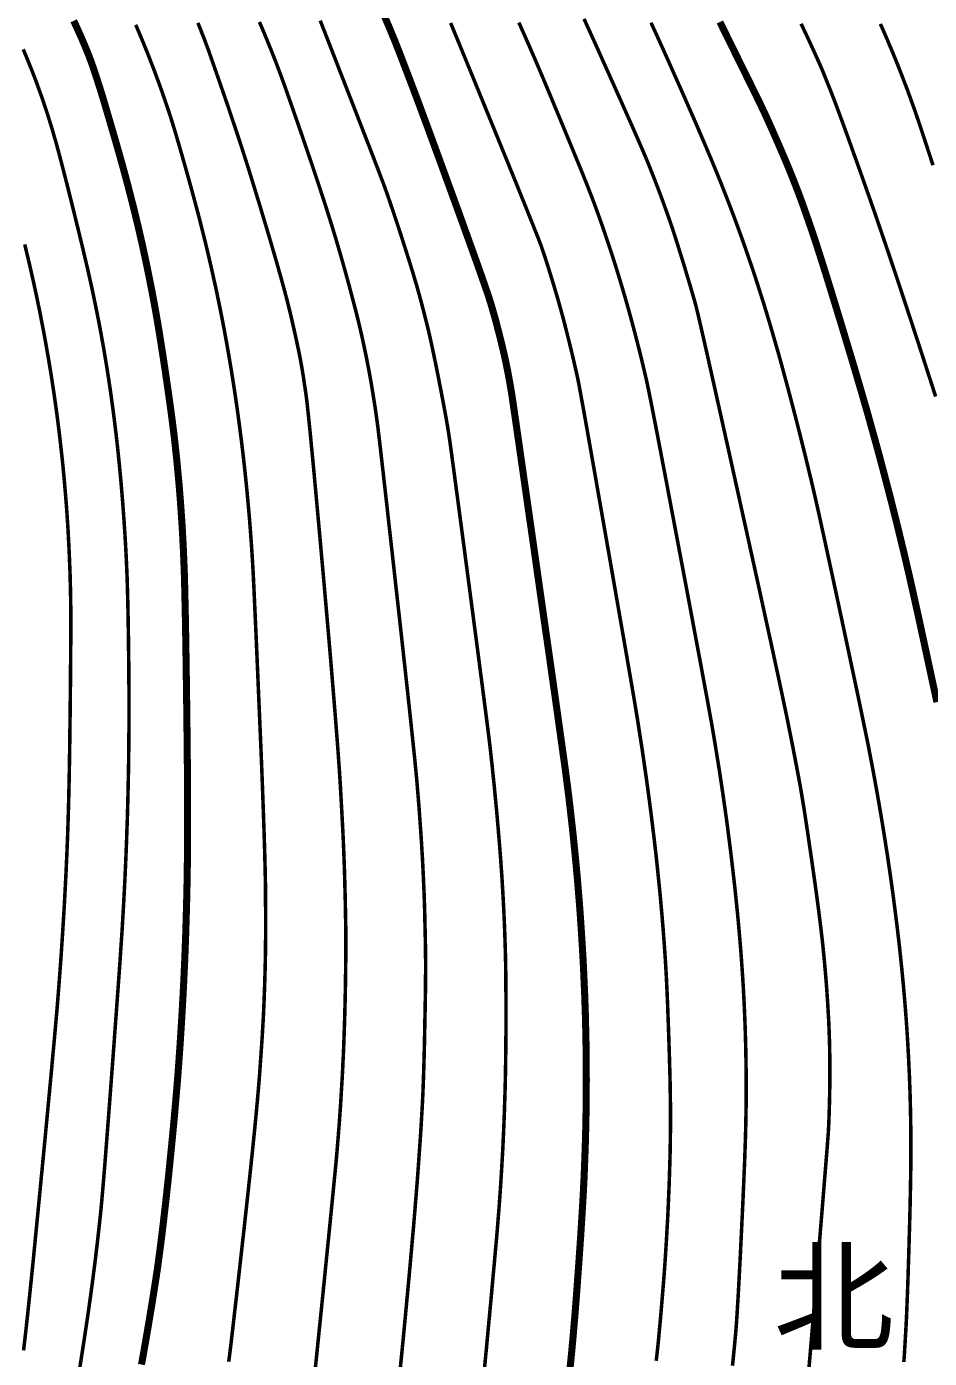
# Model space of a CAD drawing. Extents: x 36524600 to 36525730, y 2746759 to 2747713.
# Drawn here: x 36525149.49 to 36525168.69, y 2747449.07 to 2747477.38 of the extents above; entities that cross this region are included whole.
import ezdxf

# ---------------------------------------------------------------- set-up
doc = ezdxf.new("R2010")
doc.units = 0
doc.header["$LTSCALE"] = 1000
doc.header["$MEASUREMENT"] = 0
doc.layers.add('DGX', color=251, linetype='Continuous')
doc.layers.add('PUB_TEXT', color=7, linetype='Continuous')
doc.styles.add('黑体', font='simhei.ttf')

# ---------------------------------------------------------------- blocks, each defined once
blk = doc.blocks.new('dxt')
at = {"layer": 'DGX', "color": 253, "linetype": 'Continuous', "flags": 128}
for points, const_width in [([(36525164.231, 2747477.482), (36525164.446, 2747477.047), (36525164.631, 2747476.671), (36525164.788, 2747476.353), (36525164.917, 2747476.092), (36525165.016, 2747475.89), (36525165.087, 2747475.746), (36525165.128, 2747475.659), (36525165.157, 2747475.598), (36525165.189, 2747475.53), (36525165.224, 2747475.454), (36525165.262, 2747475.371), (36525165.303, 2747475.28), (36525165.346, 2747475.182), (36525165.393, 2747475.076), (36525165.442, 2747474.964), (36525165.492, 2747474.851), (36525165.538, 2747474.745), (36525165.58, 2747474.646), (36525165.619, 2747474.555), (36525165.655, 2747474.471), (36525165.687, 2747474.394), (36525165.716, 2747474.324), (36525165.741, 2747474.261), (36525165.765, 2747474.202), (36525165.788, 2747474.143), (36525165.811, 2747474.084), (36525165.834, 2747474.025), (36525165.857, 2747473.965), (36525165.88, 2747473.906), (36525165.903, 2747473.847), (36525165.925, 2747473.787), (36525165.949, 2747473.724), (36525165.975, 2747473.653), (36525166.003, 2747473.574), (36525166.034, 2747473.488), (36525166.067, 2747473.394), (36525166.102, 2747473.293), (36525166.14, 2747473.184), (36525166.18, 2747473.068), (36525166.224, 2747472.937), (36525166.274, 2747472.787), (36525166.329, 2747472.617), (36525166.39, 2747472.426), (36525166.456, 2747472.216), (36525166.528, 2747471.985), (36525166.605, 2747471.735), (36525166.688, 2747471.464), (36525166.772, 2747471.19), (36525166.851, 2747470.93), (36525166.925, 2747470.683), (36525166.995, 2747470.451), (36525167.061, 2747470.232), (36525167.122, 2747470.026), (36525167.178, 2747469.834), (36525167.231, 2747469.656), (36525167.28, 2747469.485), (36525167.33, 2747469.313), (36525167.379, 2747469.142), (36525167.427, 2747468.97), (36525167.475, 2747468.798), (36525167.523, 2747468.626), (36525167.57, 2747468.454), (36525167.617, 2747468.282), (36525167.663, 2747468.109), (36525167.709, 2747467.937), (36525167.754, 2747467.764), (36525167.799, 2747467.592), (36525167.844, 2747467.419), (36525167.888, 2747467.246), (36525167.932, 2747467.073), (36525167.975, 2747466.9), (36525168.018, 2747466.727), (36525168.06, 2747466.553), (36525168.102, 2747466.38), (36525168.144, 2747466.207), (36525168.185, 2747466.033), (36525168.225, 2747465.859), (36525168.266, 2747465.685), (36525168.305, 2747465.511), (36525168.35, 2747465.311), (36525168.406, 2747465.06), (36525168.473, 2747464.756), (36525168.55, 2747464.4), (36525168.638, 2747463.993), (36525168.737, 2747463.534), (36525168.847, 2747463.023)], 0.15), ([(36525168.144, 2747448.995), (36525168.153, 2747449.117), (36525168.16, 2747449.239), (36525168.168, 2747449.362), (36525168.175, 2747449.484), (36525168.182, 2747449.606), (36525168.189, 2747449.728), (36525168.196, 2747449.861), (36525168.203, 2747450.015), (36525168.21, 2747450.189), (36525168.218, 2747450.385), (36525168.226, 2747450.602), (36525168.234, 2747450.839), (36525168.242, 2747451.098), (36525168.251, 2747451.377), (36525168.259, 2747451.659), (36525168.267, 2747451.925), (36525168.273, 2747452.175), (36525168.279, 2747452.408), (36525168.283, 2747452.625), (36525168.287, 2747452.827), (36525168.29, 2747453.012), (36525168.292, 2747453.181), (36525168.293, 2747453.342), (36525168.294, 2747453.503), (36525168.293, 2747453.664), (36525168.292, 2747453.825), (36525168.291, 2747453.986), (36525168.289, 2747454.147), (36525168.286, 2747454.307), (36525168.282, 2747454.468), (36525168.278, 2747454.629), (36525168.273, 2747454.79), (36525168.267, 2747454.951), (36525168.261, 2747455.112), (36525168.253, 2747455.273), (36525168.246, 2747455.433), (36525168.237, 2747455.594), (36525168.228, 2747455.755), (36525168.218, 2747455.915), (36525168.208, 2747456.076), (36525168.197, 2747456.237), (36525168.185, 2747456.397), (36525168.172, 2747456.557), (36525168.159, 2747456.718), (36525168.145, 2747456.878), (36525168.131, 2747457.038), (36525168.115, 2747457.199), (36525168.1, 2747457.359), (36525168.083, 2747457.519), (36525168.066, 2747457.679), (36525168.049, 2747457.839), (36525168.03, 2747457.999), (36525168.012, 2747458.159), (36525167.992, 2747458.319), (36525167.972, 2747458.479), (36525167.952, 2747458.639), (36525167.931, 2747458.798), (36525167.91, 2747458.958), (36525167.888, 2747459.118), (36525167.866, 2747459.277), (36525167.843, 2747459.437), (36525167.819, 2747459.596), (36525167.796, 2747459.755), (36525167.771, 2747459.914), (36525167.746, 2747460.074), (36525167.721, 2747460.233), (36525167.695, 2747460.392), (36525167.669, 2747460.551), (36525167.642, 2747460.709), (36525167.615, 2747460.868), (36525167.587, 2747461.027), (36525167.559, 2747461.185), (36525167.53, 2747461.344), (36525167.501, 2747461.502), (36525167.472, 2747461.661), (36525167.441, 2747461.819), (36525167.411, 2747461.977), (36525167.38, 2747462.135), (36525167.343, 2747462.316), (36525167.296, 2747462.544), (36525167.239, 2747462.819), (36525167.172, 2747463.14), (36525167.094, 2747463.507), (36525167.006, 2747463.921), (36525166.908, 2747464.382), (36525166.8, 2747464.889), (36525166.691, 2747465.396), (36525166.592, 2747465.855), (36525166.503, 2747466.266), (36525166.424, 2747466.629), (36525166.355, 2747466.945), (36525166.295, 2747467.213), (36525166.245, 2747467.433), (36525166.205, 2747467.605), (36525166.17, 2747467.754), (36525166.134, 2747467.902), (36525166.098, 2747468.05), (36525166.062, 2747468.199), (36525166.026, 2747468.347), (36525165.989, 2747468.495), (36525165.952, 2747468.643), (36525165.914, 2747468.791), (36525165.877, 2747468.938), (36525165.839, 2747469.086), (36525165.8, 2747469.234), (36525165.762, 2747469.381), (36525165.723, 2747469.529), (36525165.684, 2747469.676), (36525165.644, 2747469.824), (36525165.604, 2747469.971), (36525165.564, 2747470.118), (36525165.524, 2747470.265), (36525165.483, 2747470.412), (36525165.441, 2747470.559), (36525165.399, 2747470.705), (36525165.356, 2747470.852), (36525165.314, 2747470.998), (36525165.27, 2747471.144), (36525165.226, 2747471.29), (36525165.182, 2747471.435), (36525165.136, 2747471.581), (36525165.09, 2747471.726), (36525165.044, 2747471.871), (36525164.997, 2747472.016), (36525164.949, 2747472.161), (36525164.9, 2747472.305), (36525164.851, 2747472.449), (36525164.801, 2747472.593), (36525164.751, 2747472.737), (36525164.7, 2747472.881), (36525164.648, 2747473.024), (36525164.596, 2747473.167), (36525164.543, 2747473.31), (36525164.489, 2747473.452), (36525164.435, 2747473.595), (36525164.38, 2747473.737), (36525164.325, 2747473.879), (36525164.269, 2747474.02), (36525164.212, 2747474.162), (36525164.154, 2747474.303), (36525164.096, 2747474.444), (36525164.038, 2747474.584), (36525163.977, 2747474.727), (36525163.914, 2747474.877), (36525163.848, 2747475.031), (36525163.779, 2747475.192), (36525163.707, 2747475.358), (36525163.632, 2747475.53), (36525163.554, 2747475.707), (36525163.474, 2747475.891), (36525163.393, 2747476.074), (36525163.314, 2747476.251), (36525163.238, 2747476.422), (36525163.164, 2747476.588), (36525163.093, 2747476.747), (36525163.024, 2747476.901), (36525162.957, 2747477.048), (36525162.893, 2747477.19), (36525162.829, 2747477.329), (36525162.765, 2747477.467)], 0.075), ([(36525166.116, 2747448.753), (36525166.175, 2747449.446), (36525166.241, 2747450.229), (36525166.305, 2747451.011), (36525166.362, 2747451.699), (36525166.411, 2747452.295), (36525166.452, 2747452.798), (36525166.485, 2747453.208), (36525166.511, 2747453.526), (36525166.528, 2747453.75), (36525166.538, 2747453.882), (36525166.543, 2747453.973), (36525166.548, 2747454.074), (36525166.552, 2747454.187), (36525166.556, 2747454.309), (36525166.56, 2747454.443), (36525166.564, 2747454.587), (36525166.567, 2747454.742), (36525166.569, 2747454.908), (36525166.571, 2747455.079), (36525166.571, 2747455.25), (36525166.57, 2747455.422), (36525166.567, 2747455.593), (36525166.564, 2747455.764), (36525166.558, 2747455.935), (36525166.552, 2747456.106), (36525166.544, 2747456.277), (36525166.534, 2747456.448), (36525166.524, 2747456.619), (36525166.513, 2747456.789), (36525166.501, 2747456.96), (36525166.488, 2747457.131), (36525166.473, 2747457.302), (36525166.458, 2747457.472), (36525166.442, 2747457.643), (36525166.424, 2747457.82), (36525166.403, 2747458.012), (36525166.379, 2747458.217), (36525166.352, 2747458.436), (36525166.322, 2747458.67), (36525166.289, 2747458.917), (36525166.253, 2747459.178), (36525166.214, 2747459.453), (36525166.175, 2747459.725), (36525166.138, 2747459.977), (36525166.104, 2747460.209), (36525166.072, 2747460.421), (36525166.043, 2747460.613), (36525166.016, 2747460.785), (36525165.991, 2747460.937), (36525165.969, 2747461.068), (36525165.947, 2747461.198), (36525165.921, 2747461.342), (36525165.891, 2747461.502), (36525165.858, 2747461.676), (36525165.822, 2747461.866), (36525165.782, 2747462.07), (36525165.738, 2747462.29), (36525165.692, 2747462.525), (36525165.633, 2747462.811), (36525165.554, 2747463.186), (36525165.455, 2747463.649), (36525165.336, 2747464.2), (36525165.196, 2747464.84), (36525165.037, 2747465.568), (36525164.857, 2747466.384), (36525164.657, 2747467.288), (36525164.459, 2747468.183), (36525164.284, 2747468.969), (36525164.133, 2747469.646), (36525164.006, 2747470.214), (36525163.902, 2747470.674), (36525163.822, 2747471.025), (36525163.766, 2747471.267), (36525163.733, 2747471.401), (36525163.711, 2747471.486), (36525163.685, 2747471.58), (36525163.655, 2747471.683), (36525163.622, 2747471.797), (36525163.586, 2747471.92), (36525163.546, 2747472.053), (36525163.503, 2747472.196), (36525163.457, 2747472.348), (36525163.41, 2747472.5), (36525163.365, 2747472.642), (36525163.324, 2747472.775), (36525163.285, 2747472.897), (36525163.248, 2747473.009), (36525163.215, 2747473.112), (36525163.183, 2747473.204), (36525163.155, 2747473.287), (36525163.128, 2747473.364), (36525163.1, 2747473.442), (36525163.072, 2747473.519), (36525163.044, 2747473.597), (36525163.016, 2747473.674), (36525162.988, 2747473.751), (36525162.959, 2747473.828), (36525162.93, 2747473.905), (36525162.901, 2747473.982), (36525162.871, 2747474.058), (36525162.841, 2747474.135), (36525162.812, 2747474.212), (36525162.781, 2747474.288), (36525162.751, 2747474.365), (36525162.72, 2747474.441), (36525162.689, 2747474.517), (36525162.652, 2747474.607), (36525162.602, 2747474.725), (36525162.538, 2747474.872), (36525162.462, 2747475.046), (36525162.373, 2747475.248), (36525162.271, 2747475.478), (36525162.156, 2747475.737), (36525162.028, 2747476.023), (36525161.899, 2747476.312), (36525161.78, 2747476.576), (36525161.672, 2747476.818), (36525161.574, 2747477.036), (36525161.486, 2747477.23), (36525161.408, 2747477.401), (36525161.341, 2747477.548)], 0.075), ([(36525168.82, 2747469.519), (36525168.71, 2747469.861), (36525168.59, 2747470.231), (36525168.461, 2747470.629), (36525168.322, 2747471.053), (36525168.18, 2747471.484), (36525168.042, 2747471.901), (36525167.907, 2747472.304), (36525167.776, 2747472.693), (36525167.648, 2747473.067), (36525167.524, 2747473.428), (36525167.403, 2747473.774), (36525167.286, 2747474.106), (36525167.175, 2747474.418), (36525167.073, 2747474.702), (36525166.981, 2747474.959), (36525166.898, 2747475.188), (36525166.824, 2747475.391), (36525166.759, 2747475.566), (36525166.704, 2747475.714), (36525166.658, 2747475.835), (36525166.618, 2747475.939), (36525166.58, 2747476.036), (36525166.544, 2747476.126), (36525166.511, 2747476.209), (36525166.48, 2747476.286), (36525166.452, 2747476.356), (36525166.426, 2747476.419), (36525166.402, 2747476.475), (36525166.378, 2747476.531), (36525166.351, 2747476.594), (36525166.32, 2747476.663), (36525166.286, 2747476.738), (36525166.249, 2747476.82), (36525166.209, 2747476.908), (36525166.166, 2747477.003), (36525166.119, 2747477.104), (36525166.069, 2747477.211), (36525166.015, 2747477.325), (36525165.958, 2747477.445)], 0.075), ([(36525167.645, 2747477.441), (36525167.701, 2747477.315), (36525167.756, 2747477.189), (36525167.81, 2747477.062), (36525167.864, 2747476.935), (36525167.917, 2747476.808), (36525167.969, 2747476.681), (36525168.02, 2747476.553), (36525168.071, 2747476.424), (36525168.121, 2747476.296), (36525168.17, 2747476.167), (36525168.219, 2747476.038), (36525168.266, 2747475.909), (36525168.313, 2747475.779), (36525168.36, 2747475.65), (36525168.405, 2747475.52), (36525168.45, 2747475.389), (36525168.503, 2747475.232), (36525168.573, 2747475.021), (36525168.66, 2747474.755), (36525168.764, 2747474.437)], 0.075), ([(36525164.499, 2747448.915), (36525164.512, 2747449.038), (36525164.524, 2747449.16), (36525164.536, 2747449.283), (36525164.548, 2747449.405), (36525164.559, 2747449.528), (36525164.57, 2747449.65), (36525164.581, 2747449.789), (36525164.593, 2747449.961), (36525164.606, 2747450.166), (36525164.62, 2747450.403), (36525164.635, 2747450.673), (36525164.651, 2747450.975), (36525164.668, 2747451.311), (36525164.686, 2747451.679), (36525164.704, 2747452.05), (36525164.72, 2747452.391), (36525164.734, 2747452.705), (36525164.746, 2747452.99), (36525164.757, 2747453.246), (36525164.765, 2747453.474), (36525164.772, 2747453.673), (36525164.777, 2747453.844), (36525164.781, 2747454.001), (36525164.784, 2747454.157), (36525164.787, 2747454.314), (36525164.789, 2747454.471), (36525164.79, 2747454.627), (36525164.79, 2747454.784), (36525164.79, 2747454.941), (36525164.789, 2747455.098), (36525164.788, 2747455.254), (36525164.786, 2747455.411), (36525164.783, 2747455.568), (36525164.78, 2747455.724), (36525164.775, 2747455.881), (36525164.771, 2747456.037), (36525164.765, 2747456.194), (36525164.759, 2747456.351), (36525164.752, 2747456.507), (36525164.745, 2747456.664), (36525164.736, 2747456.82), (36525164.728, 2747456.977), (36525164.718, 2747457.133), (36525164.708, 2747457.289), (36525164.697, 2747457.446), (36525164.686, 2747457.602), (36525164.674, 2747457.758), (36525164.661, 2747457.914), (36525164.648, 2747458.071), (36525164.634, 2747458.227), (36525164.62, 2747458.383), (36525164.605, 2747458.539), (36525164.589, 2747458.695), (36525164.573, 2747458.851), (36525164.557, 2747459.007), (36525164.54, 2747459.163), (36525164.522, 2747459.319), (36525164.504, 2747459.475), (36525164.486, 2747459.63), (36525164.467, 2747459.786), (36525164.448, 2747459.942), (36525164.428, 2747460.097), (36525164.408, 2747460.253), (36525164.388, 2747460.408), (36525164.367, 2747460.564), (36525164.345, 2747460.719), (36525164.323, 2747460.874), (36525164.301, 2747461.03), (36525164.278, 2747461.185), (36525164.255, 2747461.34), (36525164.231, 2747461.495), (36525164.207, 2747461.65), (36525164.182, 2747461.805), (36525164.157, 2747461.96), (36525164.132, 2747462.114), (36525164.106, 2747462.269), (36525164.08, 2747462.424), (36525164.053, 2747462.578), (36525164.018, 2747462.772), (36525163.969, 2747463.043), (36525163.904, 2747463.392), (36525163.825, 2747463.82), (36525163.73, 2747464.325), (36525163.621, 2747464.908), (36525163.497, 2747465.569), (36525163.357, 2747466.309), (36525163.218, 2747467.044), (36525163.095, 2747467.695), (36525162.987, 2747468.26), (36525162.895, 2747468.741), (36525162.818, 2747469.136), (36525162.757, 2747469.447), (36525162.711, 2747469.672), (36525162.681, 2747469.813), (36525162.659, 2747469.911), (36525162.636, 2747470.009), (36525162.614, 2747470.106), (36525162.59, 2747470.204), (36525162.567, 2747470.302), (36525162.543, 2747470.399), (36525162.519, 2747470.497), (36525162.494, 2747470.594), (36525162.469, 2747470.691), (36525162.444, 2747470.789), (36525162.419, 2747470.886), (36525162.393, 2747470.983), (36525162.367, 2747471.08), (36525162.341, 2747471.177), (36525162.314, 2747471.274), (36525162.288, 2747471.37), (36525162.26, 2747471.467), (36525162.233, 2747471.564), (36525162.205, 2747471.66), (36525162.177, 2747471.756), (36525162.148, 2747471.853), (36525162.119, 2747471.949), (36525162.09, 2747472.045), (36525162.061, 2747472.141), (36525162.031, 2747472.237), (36525162.001, 2747472.333), (36525161.971, 2747472.428), (36525161.94, 2747472.524), (36525161.909, 2747472.619), (36525161.877, 2747472.715), (36525161.845, 2747472.81), (36525161.813, 2747472.905), (36525161.781, 2747473), (36525161.748, 2747473.095), (36525161.715, 2747473.19), (36525161.681, 2747473.284), (36525161.648, 2747473.379), (36525161.613, 2747473.473), (36525161.579, 2747473.568), (36525161.544, 2747473.662), (36525161.504, 2747473.767), (36525161.454, 2747473.896), (36525161.394, 2747474.048), (36525161.324, 2747474.223), (36525161.244, 2747474.421), (36525161.153, 2747474.641), (36525161.053, 2747474.885), (36525160.942, 2747475.152), (36525160.832, 2747475.419), (36525160.73, 2747475.663), (36525160.639, 2747475.883), (36525160.556, 2747476.08), (36525160.484, 2747476.254), (36525160.42, 2747476.405), (36525160.366, 2747476.532), (36525160.322, 2747476.636), (36525160.282, 2747476.728), (36525160.242, 2747476.82), (36525160.202, 2747476.912), (36525160.162, 2747477.004), (36525160.121, 2747477.096), (36525160.081, 2747477.188), (36525160.04, 2747477.28), (36525159.999, 2747477.372), (36525159.955, 2747477.469)], 0.075), ([(36525162.876, 2747449.02), (36525162.89, 2747449.134), (36525162.904, 2747449.262), (36525162.919, 2747449.404), (36525162.934, 2747449.56), (36525162.95, 2747449.73), (36525162.967, 2747449.913), (36525162.984, 2747450.11), (36525163.001, 2747450.311), (36525163.017, 2747450.506), (36525163.033, 2747450.696), (36525163.047, 2747450.881), (36525163.06, 2747451.061), (36525163.072, 2747451.235), (36525163.083, 2747451.404), (36525163.093, 2747451.567), (36525163.102, 2747451.728), (36525163.111, 2747451.889), (36525163.12, 2747452.049), (36525163.128, 2747452.21), (36525163.135, 2747452.371), (36525163.142, 2747452.532), (36525163.149, 2747452.693), (36525163.155, 2747452.854), (36525163.16, 2747453.015), (36525163.165, 2747453.175), (36525163.17, 2747453.336), (36525163.173, 2747453.497), (36525163.176, 2747453.658), (36525163.178, 2747453.819), (36525163.18, 2747453.98), (36525163.18, 2747454.141), (36525163.18, 2747454.309), (36525163.179, 2747454.49), (36525163.176, 2747454.686), (36525163.173, 2747454.894), (36525163.168, 2747455.117), (36525163.161, 2747455.353), (36525163.154, 2747455.603), (36525163.145, 2747455.867), (36525163.136, 2747456.128), (36525163.127, 2747456.37), (36525163.119, 2747456.592), (36525163.11, 2747456.795), (36525163.102, 2747456.979), (36525163.094, 2747457.144), (36525163.086, 2747457.289), (36525163.079, 2747457.415), (36525163.072, 2747457.532), (36525163.064, 2747457.648), (36525163.056, 2747457.765), (36525163.048, 2747457.881), (36525163.039, 2747457.998), (36525163.03, 2747458.114), (36525163.021, 2747458.23), (36525163.011, 2747458.347), (36525163.002, 2747458.463), (36525162.992, 2747458.579), (36525162.981, 2747458.695), (36525162.971, 2747458.812), (36525162.96, 2747458.928), (36525162.949, 2747459.044), (36525162.937, 2747459.16), (36525162.925, 2747459.276), (36525162.913, 2747459.392), (36525162.901, 2747459.509), (36525162.889, 2747459.625), (36525162.876, 2747459.741), (36525162.863, 2747459.857), (36525162.849, 2747459.973), (36525162.836, 2747460.089), (36525162.822, 2747460.204), (36525162.808, 2747460.32), (36525162.794, 2747460.436), (36525162.779, 2747460.552), (36525162.765, 2747460.668), (36525162.75, 2747460.784), (36525162.735, 2747460.899), (36525162.719, 2747461.015), (36525162.704, 2747461.131), (36525162.688, 2747461.247), (36525162.672, 2747461.362), (36525162.656, 2747461.478), (36525162.639, 2747461.593), (36525162.623, 2747461.709), (36525162.606, 2747461.824), (36525162.589, 2747461.94), (36525162.572, 2747462.055), (36525162.554, 2747462.171), (36525162.536, 2747462.286), (36525162.518, 2747462.402), (36525162.5, 2747462.517), (36525162.482, 2747462.632), (36525162.463, 2747462.747), (36525162.444, 2747462.863), (36525162.425, 2747462.978), (36525162.399, 2747463.134), (36525162.358, 2747463.371), (36525162.303, 2747463.69), (36525162.234, 2747464.09), (36525162.15, 2747464.571), (36525162.052, 2747465.134), (36525161.94, 2747465.778), (36525161.813, 2747466.503), (36525161.686, 2747467.226), (36525161.575, 2747467.862), (36525161.478, 2747468.412), (36525161.396, 2747468.875), (36525161.329, 2747469.251), (36525161.276, 2747469.54), (36525161.239, 2747469.743), (36525161.216, 2747469.859), (36525161.2, 2747469.937), (36525161.181, 2747470.023), (36525161.159, 2747470.118), (36525161.135, 2747470.222), (36525161.109, 2747470.335), (36525161.08, 2747470.457), (36525161.048, 2747470.588), (36525161.014, 2747470.728), (36525160.978, 2747470.872), (36525160.941, 2747471.016), (36525160.904, 2747471.16), (36525160.865, 2747471.303), (36525160.825, 2747471.447), (36525160.785, 2747471.59), (36525160.743, 2747471.732), (36525160.701, 2747471.874), (36525160.659, 2747472.012), (36525160.619, 2747472.141), (36525160.582, 2747472.26), (36525160.547, 2747472.371), (36525160.514, 2747472.473), (36525160.483, 2747472.565), (36525160.455, 2747472.649), (36525160.429, 2747472.723), (36525160.388, 2747472.832), (36525160.315, 2747473.017), (36525160.21, 2747473.28), (36525160.073, 2747473.62), (36525159.905, 2747474.037), (36525159.704, 2747474.531), (36525159.471, 2747475.102), (36525159.206, 2747475.75), (36525158.941, 2747476.398), (36525158.707, 2747476.968), (36525158.504, 2747477.461)], 0.075), ([(36525161.042, 2747448.852), (36525161.06, 2747449.018), (36525161.077, 2747449.19), (36525161.094, 2747449.373), (36525161.112, 2747449.569), (36525161.129, 2747449.776), (36525161.148, 2747449.995), (36525161.166, 2747450.226), (36525161.185, 2747450.469), (36525161.203, 2747450.724), (36525161.222, 2747450.978), (36525161.239, 2747451.22), (36525161.255, 2747451.45), (36525161.27, 2747451.667), (36525161.283, 2747451.871), (36525161.295, 2747452.063), (36525161.306, 2747452.243), (36525161.316, 2747452.41), (36525161.325, 2747452.571), (36525161.333, 2747452.732), (36525161.341, 2747452.893), (36525161.348, 2747453.054), (36525161.354, 2747453.215), (36525161.36, 2747453.376), (36525161.366, 2747453.537), (36525161.371, 2747453.698), (36525161.375, 2747453.86), (36525161.379, 2747454.021), (36525161.382, 2747454.182), (36525161.385, 2747454.343), (36525161.387, 2747454.504), (36525161.388, 2747454.665), (36525161.389, 2747454.827), (36525161.39, 2747454.988), (36525161.389, 2747455.149), (36525161.389, 2747455.31), (36525161.387, 2747455.471), (36525161.385, 2747455.633), (36525161.383, 2747455.794), (36525161.38, 2747455.955), (36525161.376, 2747456.116), (36525161.372, 2747456.277), (36525161.368, 2747456.438), (36525161.362, 2747456.599), (36525161.357, 2747456.761), (36525161.35, 2747456.922), (36525161.343, 2747457.083), (36525161.336, 2747457.244), (36525161.328, 2747457.405), (36525161.32, 2747457.566), (36525161.311, 2747457.727), (36525161.301, 2747457.888), (36525161.291, 2747458.049), (36525161.281, 2747458.209), (36525161.27, 2747458.37), (36525161.259, 2747458.531), (36525161.247, 2747458.692), (36525161.234, 2747458.853), (36525161.221, 2747459.013), (36525161.208, 2747459.174), (36525161.194, 2747459.335), (36525161.179, 2747459.495), (36525161.164, 2747459.656), (36525161.148, 2747459.816), (36525161.132, 2747459.977), (36525161.116, 2747460.137), (36525161.099, 2747460.297), (36525161.081, 2747460.458), (36525161.063, 2747460.618), (36525161.045, 2747460.778), (36525161.026, 2747460.938), (36525161.006, 2747461.098), (36525160.986, 2747461.258), (36525160.965, 2747461.418), (36525160.938, 2747461.625), (36525160.896, 2747461.925), (36525160.841, 2747462.319), (36525160.773, 2747462.806), (36525160.691, 2747463.387), (36525160.595, 2747464.061), (36525160.485, 2747464.829), (36525160.362, 2747465.69), (36525160.24, 2747466.545), (36525160.133, 2747467.291), (36525160.041, 2747467.93), (36525159.965, 2747468.462), (36525159.904, 2747468.886), (36525159.858, 2747469.202), (36525159.828, 2747469.41), (36525159.813, 2747469.511), (36525159.805, 2747469.558), (36525159.798, 2747469.605), (36525159.79, 2747469.653), (36525159.782, 2747469.7), (36525159.774, 2747469.747), (36525159.766, 2747469.793), (36525159.758, 2747469.84), (36525159.749, 2747469.887), (36525159.74, 2747469.934), (36525159.732, 2747469.981), (36525159.723, 2747470.028), (36525159.714, 2747470.075), (36525159.704, 2747470.121), (36525159.695, 2747470.168), (36525159.686, 2747470.215), (36525159.676, 2747470.262), (36525159.665, 2747470.311), (36525159.653, 2747470.366), (36525159.639, 2747470.427), (36525159.624, 2747470.494), (36525159.606, 2747470.567), (36525159.588, 2747470.645), (36525159.567, 2747470.729), (36525159.545, 2747470.818), (36525159.521, 2747470.911), (36525159.497, 2747471.003), (36525159.473, 2747471.095), (36525159.448, 2747471.187), (36525159.422, 2747471.279), (36525159.396, 2747471.37), (36525159.369, 2747471.462), (36525159.341, 2747471.553), (36525159.302, 2747471.675), (36525159.239, 2747471.858), (36525159.154, 2747472.103), (36525159.045, 2747472.409), (36525158.913, 2747472.776), (36525158.759, 2747473.205), (36525158.581, 2747473.695), (36525158.38, 2747474.246), (36525158.176, 2747474.803), (36525157.99, 2747475.309), (36525157.821, 2747475.764), (36525157.669, 2747476.168), (36525157.534, 2747476.522), (36525157.417, 2747476.825), (36525157.318, 2747477.077), (36525157.235, 2747477.278), (36525157.164, 2747477.448), (36525157.096, 2747477.607)], 0.15), ([(36525159.222, 2747448.842), (36525159.26, 2747449.231), (36525159.299, 2747449.649), (36525159.338, 2747450.063), (36525159.373, 2747450.44), (36525159.404, 2747450.781), (36525159.432, 2747451.085), (36525159.456, 2747451.353), (36525159.477, 2747451.584), (36525159.494, 2747451.779), (36525159.507, 2747451.938), (36525159.518, 2747452.078), (36525159.529, 2747452.218), (36525159.54, 2747452.358), (36525159.55, 2747452.499), (36525159.56, 2747452.639), (36525159.569, 2747452.779), (36525159.578, 2747452.919), (36525159.587, 2747453.06), (36525159.595, 2747453.2), (36525159.603, 2747453.341), (36525159.611, 2747453.481), (36525159.618, 2747453.621), (36525159.624, 2747453.762), (36525159.631, 2747453.902), (36525159.637, 2747454.043), (36525159.642, 2747454.183), (36525159.648, 2747454.324), (36525159.652, 2747454.464), (36525159.657, 2747454.605), (36525159.661, 2747454.746), (36525159.665, 2747454.886), (36525159.668, 2747455.027), (36525159.671, 2747455.167), (36525159.673, 2747455.308), (36525159.675, 2747455.45), (36525159.677, 2747455.597), (36525159.679, 2747455.747), (36525159.68, 2747455.901), (36525159.681, 2747456.059), (36525159.681, 2747456.22), (36525159.682, 2747456.386), (36525159.681, 2747456.555), (36525159.681, 2747456.723), (36525159.68, 2747456.883), (36525159.679, 2747457.035), (36525159.678, 2747457.179), (36525159.676, 2747457.316), (36525159.674, 2747457.445), (36525159.672, 2747457.567), (36525159.669, 2747457.68), (36525159.666, 2747457.79), (36525159.662, 2747457.9), (36525159.659, 2747458.01), (36525159.655, 2747458.12), (36525159.651, 2747458.23), (36525159.646, 2747458.34), (36525159.641, 2747458.45), (36525159.636, 2747458.56), (36525159.631, 2747458.67), (36525159.625, 2747458.78), (36525159.619, 2747458.889), (36525159.613, 2747458.999), (36525159.606, 2747459.109), (36525159.6, 2747459.219), (36525159.593, 2747459.329), (36525159.585, 2747459.438), (36525159.577, 2747459.548), (36525159.57, 2747459.658), (36525159.561, 2747459.767), (36525159.553, 2747459.877), (36525159.544, 2747459.987), (36525159.535, 2747460.097), (36525159.526, 2747460.206), (36525159.517, 2747460.316), (36525159.507, 2747460.426), (36525159.498, 2747460.535), (36525159.488, 2747460.645), (36525159.478, 2747460.754), (36525159.467, 2747460.864), (36525159.457, 2747460.973), (36525159.446, 2747461.083), (36525159.436, 2747461.192), (36525159.425, 2747461.302), (36525159.413, 2747461.411), (36525159.402, 2747461.521), (36525159.391, 2747461.63), (36525159.379, 2747461.74), (36525159.367, 2747461.849), (36525159.355, 2747461.959), (36525159.343, 2747462.068), (36525159.325, 2747462.215), (36525159.297, 2747462.439), (36525159.259, 2747462.74), (36525159.21, 2747463.116), (36525159.151, 2747463.57), (36525159.082, 2747464.099), (36525159.002, 2747464.705), (36525158.912, 2747465.387), (36525158.822, 2747466.069), (36525158.742, 2747466.673), (36525158.672, 2747467.199), (36525158.612, 2747467.647), (36525158.562, 2747468.018), (36525158.523, 2747468.311), (36525158.493, 2747468.526), (36525158.473, 2747468.664), (36525158.457, 2747468.768), (36525158.438, 2747468.885), (36525158.416, 2747469.014), (36525158.391, 2747469.155), (36525158.362, 2747469.308), (36525158.331, 2747469.473), (36525158.297, 2747469.65), (36525158.26, 2747469.84), (36525158.223, 2747470.029), (36525158.187, 2747470.206), (36525158.153, 2747470.371), (36525158.121, 2747470.523), (36525158.091, 2747470.663), (36525158.063, 2747470.79), (36525158.036, 2747470.906), (36525158.011, 2747471.009), (36525157.987, 2747471.105), (36525157.963, 2747471.202), (36525157.938, 2747471.299), (36525157.913, 2747471.395), (36525157.888, 2747471.491), (36525157.862, 2747471.588), (36525157.836, 2747471.684), (36525157.809, 2747471.78), (36525157.781, 2747471.882), (36525157.747, 2747471.995), (36525157.71, 2747472.12), (36525157.668, 2747472.257), (36525157.622, 2747472.406), (36525157.571, 2747472.566), (36525157.516, 2747472.738), (36525157.457, 2747472.922), (36525157.397, 2747473.106), (36525157.34, 2747473.277), (36525157.287, 2747473.437), (36525157.237, 2747473.584), (36525157.191, 2747473.719), (36525157.148, 2747473.843), (36525157.108, 2747473.954), (36525157.071, 2747474.054), (36525157.028, 2747474.168), (36525156.968, 2747474.325), (36525156.892, 2747474.524), (36525156.799, 2747474.766), (36525156.689, 2747475.049), (36525156.562, 2747475.375), (36525156.419, 2747475.744), (36525156.259, 2747476.154), (36525156.1, 2747476.563), (36525155.959, 2747476.925), (36525155.836, 2747477.241), (36525155.73, 2747477.511)], 0.075), ([(36525157.42, 2747448.743), (36525157.454, 2747449.069), (36525157.49, 2747449.432), (36525157.528, 2747449.83), (36525157.569, 2747450.265), (36525157.61, 2747450.705), (36525157.648, 2747451.122), (36525157.683, 2747451.516), (36525157.716, 2747451.885), (36525157.745, 2747452.231), (36525157.771, 2747452.553), (36525157.795, 2747452.851), (36525157.815, 2747453.126), (36525157.833, 2747453.381), (36525157.85, 2747453.619), (36525157.865, 2747453.84), (36525157.878, 2747454.046), (36525157.889, 2747454.235), (36525157.899, 2747454.407), (36525157.907, 2747454.564), (36525157.914, 2747454.703), (36525157.919, 2747454.84), (36525157.925, 2747454.987), (36525157.93, 2747455.143), (36525157.935, 2747455.31), (36525157.94, 2747455.487), (36525157.945, 2747455.674), (36525157.949, 2747455.871), (36525157.953, 2747456.077), (36525157.957, 2747456.282), (36525157.961, 2747456.471), (36525157.964, 2747456.646), (36525157.967, 2747456.805), (36525157.969, 2747456.949), (36525157.97, 2747457.078), (36525157.971, 2747457.192), (36525157.972, 2747457.292), (36525157.972, 2747457.389), (36525157.972, 2747457.498), (36525157.971, 2747457.618), (36525157.969, 2747457.75), (36525157.967, 2747457.893), (36525157.964, 2747458.047), (36525157.96, 2747458.213), (36525157.956, 2747458.391), (36525157.952, 2747458.574), (36525157.946, 2747458.757), (36525157.94, 2747458.94), (36525157.932, 2747459.123), (36525157.924, 2747459.306), (36525157.915, 2747459.489), (36525157.906, 2747459.672), (36525157.895, 2747459.855), (36525157.884, 2747460.038), (36525157.872, 2747460.221), (36525157.859, 2747460.403), (36525157.846, 2747460.586), (36525157.833, 2747460.769), (36525157.818, 2747460.952), (36525157.803, 2747461.134), (36525157.788, 2747461.317), (36525157.767, 2747461.539), (36525157.738, 2747461.838), (36525157.698, 2747462.216), (36525157.65, 2747462.673), (36525157.592, 2747463.207), (36525157.525, 2747463.82), (36525157.449, 2747464.51), (36525157.363, 2747465.279), (36525157.278, 2747466.042), (36525157.202, 2747466.715), (36525157.137, 2747467.299), (36525157.081, 2747467.793), (36525157.035, 2747468.196), (36525156.999, 2747468.51), (36525156.972, 2747468.735), (36525156.956, 2747468.869), (36525156.944, 2747468.959), (36525156.932, 2747469.048), (36525156.919, 2747469.138), (36525156.906, 2747469.227), (36525156.893, 2747469.316), (36525156.879, 2747469.405), (36525156.865, 2747469.495), (36525156.851, 2747469.584), (36525156.836, 2747469.673), (36525156.821, 2747469.762), (36525156.806, 2747469.851), (36525156.79, 2747469.94), (36525156.774, 2747470.028), (36525156.757, 2747470.117), (36525156.74, 2747470.206), (36525156.723, 2747470.294), (36525156.705, 2747470.383), (36525156.687, 2747470.471), (36525156.668, 2747470.56), (36525156.649, 2747470.648), (36525156.63, 2747470.736), (36525156.611, 2747470.824), (36525156.591, 2747470.912), (36525156.57, 2747471), (36525156.548, 2747471.094), (36525156.523, 2747471.198), (36525156.494, 2747471.313), (36525156.461, 2747471.439), (36525156.425, 2747471.575), (36525156.386, 2747471.722), (36525156.344, 2747471.881), (36525156.298, 2747472.049), (36525156.25, 2747472.224), (36525156.201, 2747472.398), (36525156.151, 2747472.571), (36525156.1, 2747472.745), (36525156.049, 2747472.918), (36525155.996, 2747473.091), (36525155.943, 2747473.263), (36525155.888, 2747473.436), (36525155.832, 2747473.613), (36525155.77, 2747473.801), (36525155.705, 2747474), (36525155.635, 2747474.209), (36525155.562, 2747474.429), (36525155.483, 2747474.659), (36525155.401, 2747474.9), (36525155.315, 2747475.151), (36525155.229, 2747475.397), (36525155.151, 2747475.621), (36525155.08, 2747475.824), (36525155.016, 2747476.005), (36525154.959, 2747476.165), (36525154.909, 2747476.303), (36525154.866, 2747476.419), (36525154.83, 2747476.514), (36525154.798, 2747476.599), (36525154.765, 2747476.683), (36525154.732, 2747476.767), (36525154.699, 2747476.851), (36525154.665, 2747476.935), (36525154.631, 2747477.019), (36525154.597, 2747477.102), (36525154.563, 2747477.186), (36525154.526, 2747477.274), (36525154.484, 2747477.373), (36525154.436, 2747477.482)], 0.075), ([(36525155.619, 2747448.797), (36525155.68, 2747449.389), (36525155.748, 2747450.052), (36525155.815, 2747450.714), (36525155.874, 2747451.302), (36525155.926, 2747451.818), (36525155.97, 2747452.261), (36525156.007, 2747452.631), (36525156.036, 2747452.928), (36525156.058, 2747453.152), (36525156.072, 2747453.303), (36525156.082, 2747453.418), (36525156.092, 2747453.532), (36525156.101, 2747453.647), (36525156.111, 2747453.762), (36525156.12, 2747453.876), (36525156.129, 2747453.991), (36525156.138, 2747454.106), (36525156.146, 2747454.22), (36525156.154, 2747454.335), (36525156.162, 2747454.45), (36525156.169, 2747454.565), (36525156.176, 2747454.68), (36525156.183, 2747454.794), (36525156.19, 2747454.909), (36525156.197, 2747455.024), (36525156.203, 2747455.139), (36525156.209, 2747455.254), (36525156.214, 2747455.369), (36525156.22, 2747455.484), (36525156.225, 2747455.599), (36525156.23, 2747455.714), (36525156.234, 2747455.828), (36525156.238, 2747455.943), (36525156.242, 2747456.058), (36525156.246, 2747456.174), (36525156.25, 2747456.291), (36525156.253, 2747456.41), (36525156.256, 2747456.53), (36525156.259, 2747456.651), (36525156.262, 2747456.774), (36525156.264, 2747456.899), (36525156.267, 2747457.025), (36525156.269, 2747457.15), (36525156.27, 2747457.272), (36525156.272, 2747457.392), (36525156.273, 2747457.508), (36525156.274, 2747457.622), (36525156.275, 2747457.732), (36525156.275, 2747457.84), (36525156.275, 2747457.945), (36525156.275, 2747458.055), (36525156.274, 2747458.178), (36525156.272, 2747458.314), (36525156.269, 2747458.462), (36525156.266, 2747458.624), (36525156.263, 2747458.799), (36525156.258, 2747458.986), (36525156.253, 2747459.186), (36525156.247, 2747459.4), (36525156.239, 2747459.626), (36525156.23, 2747459.865), (36525156.219, 2747460.117), (36525156.206, 2747460.382), (36525156.191, 2747460.659), (36525156.175, 2747460.95), (36525156.158, 2747461.253), (36525156.136, 2747461.595), (36525156.107, 2747462.001), (36525156.071, 2747462.472), (36525156.028, 2747463.006), (36525155.979, 2747463.605), (36525155.923, 2747464.267), (36525155.86, 2747464.994), (36525155.79, 2747465.785), (36525155.72, 2747466.564), (36525155.657, 2747467.255), (36525155.602, 2747467.857), (36525155.553, 2747468.371), (36525155.512, 2747468.796), (36525155.477, 2747469.134), (36525155.45, 2747469.382), (36525155.43, 2747469.543), (36525155.414, 2747469.655), (36525155.398, 2747469.76), (36525155.384, 2747469.858), (36525155.37, 2747469.949), (36525155.356, 2747470.032), (36525155.344, 2747470.108), (36525155.332, 2747470.177), (36525155.321, 2747470.238), (36525155.31, 2747470.3), (36525155.296, 2747470.368), (36525155.281, 2747470.443), (36525155.264, 2747470.526), (36525155.245, 2747470.616), (36525155.224, 2747470.713), (36525155.202, 2747470.816), (36525155.177, 2747470.927), (36525155.151, 2747471.042), (36525155.125, 2747471.156), (36525155.098, 2747471.271), (36525155.07, 2747471.385), (36525155.042, 2747471.498), (36525155.013, 2747471.612), (36525154.983, 2747471.726), (36525154.952, 2747471.839), (36525154.92, 2747471.956), (36525154.886, 2747472.079), (36525154.849, 2747472.21), (36525154.81, 2747472.348), (36525154.768, 2747472.492), (36525154.724, 2747472.643), (36525154.678, 2747472.802), (36525154.629, 2747472.967), (36525154.579, 2747473.136), (36525154.528, 2747473.304), (36525154.478, 2747473.473), (36525154.427, 2747473.641), (36525154.375, 2747473.809), (36525154.324, 2747473.977), (36525154.272, 2747474.145), (36525154.22, 2747474.313), (36525154.166, 2747474.484), (36525154.109, 2747474.661), (36525154.05, 2747474.846), (36525153.987, 2747475.037), (36525153.921, 2747475.235), (36525153.852, 2747475.439), (36525153.781, 2747475.651), (36525153.706, 2747475.869), (36525153.633, 2747476.079), (36525153.567, 2747476.27), (36525153.508, 2747476.439), (36525153.456, 2747476.587), (36525153.411, 2747476.715), (36525153.374, 2747476.822), (36525153.343, 2747476.908), (36525153.319, 2747476.973), (36525153.298, 2747477.028), (36525153.278, 2747477.083), (36525153.257, 2747477.138), (36525153.236, 2747477.192), (36525153.214, 2747477.247), (36525153.193, 2747477.301), (36525153.171, 2747477.356), (36525153.15, 2747477.41), (36525153.128, 2747477.464)], 0.075), ([(36525153.783, 2747449), (36525153.798, 2747449.108), (36525153.815, 2747449.246), (36525153.839, 2747449.442), (36525153.869, 2747449.698), (36525153.905, 2747450.013), (36525153.948, 2747450.386), (36525153.997, 2747450.818), (36525154.052, 2747451.309), (36525154.114, 2747451.86), (36525154.175, 2747452.418), (36525154.231, 2747452.933), (36525154.281, 2747453.406), (36525154.325, 2747453.836), (36525154.363, 2747454.223), (36525154.395, 2747454.567), (36525154.421, 2747454.869), (36525154.442, 2747455.128), (36525154.458, 2747455.358), (36525154.473, 2747455.573), (36525154.487, 2747455.774), (36525154.499, 2747455.959), (36525154.509, 2747456.13), (36525154.518, 2747456.286), (36525154.525, 2747456.427), (36525154.531, 2747456.554), (36525154.536, 2747456.673), (36525154.54, 2747456.791), (36525154.545, 2747456.91), (36525154.549, 2747457.029), (36525154.552, 2747457.148), (36525154.556, 2747457.267), (36525154.559, 2747457.386), (36525154.562, 2747457.505), (36525154.564, 2747457.632), (36525154.566, 2747457.773), (36525154.568, 2747457.93), (36525154.569, 2747458.101), (36525154.569, 2747458.287), (36525154.569, 2747458.488), (36525154.568, 2747458.703), (36525154.567, 2747458.934), (36525154.564, 2747459.2), (36525154.557, 2747459.522), (36525154.547, 2747459.899), (36525154.533, 2747460.332), (36525154.516, 2747460.821), (36525154.496, 2747461.366), (36525154.472, 2747461.966), (36525154.444, 2747462.622), (36525154.416, 2747463.271), (36525154.391, 2747463.852), (36525154.369, 2747464.364), (36525154.349, 2747464.807), (36525154.332, 2747465.181), (36525154.318, 2747465.486), (36525154.306, 2747465.723), (36525154.297, 2747465.891), (36525154.289, 2747466.024), (36525154.281, 2747466.158), (36525154.272, 2747466.291), (36525154.263, 2747466.424), (36525154.253, 2747466.558), (36525154.243, 2747466.691), (36525154.233, 2747466.824), (36525154.222, 2747466.957), (36525154.21, 2747467.091), (36525154.198, 2747467.224), (36525154.186, 2747467.357), (36525154.174, 2747467.49), (36525154.161, 2747467.623), (36525154.147, 2747467.756), (36525154.133, 2747467.889), (36525154.119, 2747468.022), (36525154.104, 2747468.155), (36525154.089, 2747468.287), (36525154.073, 2747468.42), (36525154.057, 2747468.553), (36525154.04, 2747468.685), (36525154.023, 2747468.818), (36525154.006, 2747468.95), (36525153.988, 2747469.083), (36525153.97, 2747469.215), (36525153.951, 2747469.348), (36525153.932, 2747469.48), (36525153.912, 2747469.612), (36525153.892, 2747469.744), (36525153.871, 2747469.876), (36525153.85, 2747470.008), (36525153.829, 2747470.14), (36525153.807, 2747470.272), (36525153.784, 2747470.404), (36525153.761, 2747470.535), (36525153.738, 2747470.667), (36525153.714, 2747470.798), (36525153.69, 2747470.93), (36525153.665, 2747471.061), (36525153.639, 2747471.192), (36525153.613, 2747471.323), (36525153.587, 2747471.454), (36525153.56, 2747471.585), (36525153.533, 2747471.716), (36525153.505, 2747471.847), (36525153.476, 2747471.977), (36525153.447, 2747472.108), (36525153.418, 2747472.238), (36525153.388, 2747472.368), (36525153.358, 2747472.498), (36525153.327, 2747472.628), (36525153.296, 2747472.758), (36525153.264, 2747472.888), (36525153.232, 2747473.018), (36525153.199, 2747473.147), (36525153.166, 2747473.277), (36525153.132, 2747473.409), (36525153.095, 2747473.546), (36525153.057, 2747473.689), (36525153.017, 2747473.837), (36525152.975, 2747473.99), (36525152.931, 2747474.148), (36525152.885, 2747474.312), (36525152.837, 2747474.481), (36525152.79, 2747474.648), (36525152.745, 2747474.803), (36525152.703, 2747474.948), (36525152.664, 2747475.081), (36525152.627, 2747475.204), (36525152.593, 2747475.316), (36525152.561, 2747475.417), (36525152.532, 2747475.507), (36525152.504, 2747475.592), (36525152.476, 2747475.676), (36525152.447, 2747475.761), (36525152.418, 2747475.845), (36525152.389, 2747475.929), (36525152.36, 2747476.013), (36525152.33, 2747476.097), (36525152.3, 2747476.181), (36525152.269, 2747476.264), (36525152.238, 2747476.348), (36525152.207, 2747476.431), (36525152.175, 2747476.515), (36525152.143, 2747476.598), (36525152.111, 2747476.681), (36525152.078, 2747476.764), (36525152.046, 2747476.847), (36525152.012, 2747476.929), (36525151.979, 2747477.012), (36525151.945, 2747477.094), (36525151.91, 2747477.176), (36525151.876, 2747477.258), (36525151.841, 2747477.34), (36525151.805, 2747477.422)], 0.075), ([(36525151.928, 2747448.941), (36525151.952, 2747449.069), (36525151.977, 2747449.209), (36525152.004, 2747449.361), (36525152.032, 2747449.525), (36525152.062, 2747449.7), (36525152.094, 2747449.888), (36525152.125, 2747450.075), (36525152.154, 2747450.251), (36525152.18, 2747450.414), (36525152.204, 2747450.566), (36525152.226, 2747450.705), (36525152.245, 2747450.832), (36525152.263, 2747450.947), (36525152.277, 2747451.051), (36525152.291, 2747451.152), (36525152.306, 2747451.262), (36525152.322, 2747451.381), (36525152.338, 2747451.508), (36525152.355, 2747451.644), (36525152.373, 2747451.788), (36525152.391, 2747451.941), (36525152.41, 2747452.103), (36525152.43, 2747452.275), (36525152.451, 2747452.459), (36525152.472, 2747452.655), (36525152.495, 2747452.864), (36525152.518, 2747453.085), (36525152.541, 2747453.318), (36525152.566, 2747453.564), (36525152.591, 2747453.822), (36525152.616, 2747454.086), (36525152.64, 2747454.352), (36525152.663, 2747454.618), (36525152.686, 2747454.886), (36525152.707, 2747455.155), (36525152.727, 2747455.425), (36525152.746, 2747455.696), (36525152.764, 2747455.968), (36525152.781, 2747456.241), (36525152.797, 2747456.513), (36525152.812, 2747456.786), (36525152.826, 2747457.059), (36525152.839, 2747457.332), (36525152.851, 2747457.605), (36525152.861, 2747457.878), (36525152.871, 2747458.151), (36525152.879, 2747458.424), (36525152.887, 2747458.697), (36525152.893, 2747458.97), (36525152.899, 2747459.243), (36525152.903, 2747459.517), (36525152.906, 2747459.79), (36525152.908, 2747460.063), (36525152.909, 2747460.336), (36525152.909, 2747460.621), (36525152.909, 2747460.929), (36525152.907, 2747461.26), (36525152.905, 2747461.615), (36525152.901, 2747461.992), (36525152.897, 2747462.393), (36525152.892, 2747462.817), (36525152.886, 2747463.264), (36525152.88, 2747463.704), (36525152.874, 2747464.107), (36525152.868, 2747464.473), (36525152.862, 2747464.801), (36525152.856, 2747465.092), (36525152.85, 2747465.346), (36525152.845, 2747465.563), (36525152.84, 2747465.742), (36525152.834, 2747465.903), (36525152.828, 2747466.064), (36525152.821, 2747466.224), (36525152.813, 2747466.385), (36525152.805, 2747466.546), (36525152.796, 2747466.706), (36525152.786, 2747466.867), (36525152.775, 2747467.027), (36525152.764, 2747467.188), (36525152.752, 2747467.348), (36525152.739, 2747467.509), (36525152.726, 2747467.669), (36525152.711, 2747467.829), (36525152.696, 2747467.989), (36525152.681, 2747468.149), (36525152.664, 2747468.309), (36525152.646, 2747468.473), (36525152.627, 2747468.646), (36525152.605, 2747468.826), (36525152.581, 2747469.014), (36525152.555, 2747469.21), (36525152.527, 2747469.415), (36525152.497, 2747469.627), (36525152.465, 2747469.848), (36525152.433, 2747470.066), (36525152.402, 2747470.272), (36525152.372, 2747470.466), (36525152.344, 2747470.647), (36525152.317, 2747470.817), (36525152.291, 2747470.973), (36525152.267, 2747471.118), (36525152.244, 2747471.25), (36525152.222, 2747471.376), (36525152.199, 2747471.502), (36525152.175, 2747471.628), (36525152.152, 2747471.753), (36525152.127, 2747471.879), (36525152.102, 2747472.005), (36525152.077, 2747472.13), (36525152.051, 2747472.255), (36525152.025, 2747472.381), (36525151.998, 2747472.506), (36525151.971, 2747472.631), (36525151.944, 2747472.756), (36525151.915, 2747472.881), (36525151.887, 2747473.005), (36525151.858, 2747473.13), (36525151.828, 2747473.254), (36525151.798, 2747473.379), (36525151.768, 2747473.503), (36525151.737, 2747473.627), (36525151.705, 2747473.751), (36525151.673, 2747473.875), (36525151.641, 2747473.999), (36525151.608, 2747474.123), (36525151.575, 2747474.246), (36525151.54, 2747474.374), (36525151.502, 2747474.511), (36525151.461, 2747474.658), (36525151.417, 2747474.813), (36525151.37, 2747474.977), (36525151.319, 2747475.15), (36525151.266, 2747475.333), (36525151.21, 2747475.524), (36525151.154, 2747475.714), (36525151.101, 2747475.891), (36525151.05, 2747476.056), (36525151.001, 2747476.209), (36525150.956, 2747476.349), (36525150.913, 2747476.477), (36525150.873, 2747476.593), (36525150.835, 2747476.696), (36525150.797, 2747476.796), (36525150.755, 2747476.901), (36525150.709, 2747477.011), (36525150.659, 2747477.127), (36525150.605, 2747477.248), (36525150.548, 2747477.375), (36525150.486, 2747477.507)], 0.15), ([(36525149.413, 2747476.9), (36525149.456, 2747476.798), (36525149.499, 2747476.695), (36525149.541, 2747476.592), (36525149.582, 2747476.488), (36525149.623, 2747476.385), (36525149.663, 2747476.281), (36525149.702, 2747476.177), (36525149.74, 2747476.072), (36525149.778, 2747475.968), (36525149.815, 2747475.863), (36525149.851, 2747475.757), (36525149.886, 2747475.652), (36525149.921, 2747475.546), (36525149.955, 2747475.44), (36525149.988, 2747475.334), (36525150.021, 2747475.227), (36525150.052, 2747475.121), (36525150.083, 2747475.014), (36525150.114, 2747474.907), (36525150.145, 2747474.793), (36525150.179, 2747474.666), (36525150.216, 2747474.525), (36525150.256, 2747474.372), (36525150.299, 2747474.205), (36525150.345, 2747474.025), (36525150.394, 2747473.832), (36525150.445, 2747473.625), (36525150.497, 2747473.417), (36525150.545, 2747473.22), (36525150.591, 2747473.033), (36525150.634, 2747472.857), (36525150.674, 2747472.691), (36525150.711, 2747472.535), (36525150.745, 2747472.39), (36525150.777, 2747472.256), (36525150.806, 2747472.126), (36525150.835, 2747471.997), (36525150.864, 2747471.867), (36525150.892, 2747471.737), (36525150.919, 2747471.607), (36525150.946, 2747471.477), (36525150.973, 2747471.347), (36525150.998, 2747471.217), (36525151.024, 2747471.087), (36525151.049, 2747470.956), (36525151.073, 2747470.826), (36525151.096, 2747470.695), (36525151.12, 2747470.565), (36525151.142, 2747470.434), (36525151.164, 2747470.303), (36525151.186, 2747470.172), (36525151.207, 2747470.041), (36525151.227, 2747469.91), (36525151.247, 2747469.778), (36525151.266, 2747469.647), (36525151.285, 2747469.516), (36525151.303, 2747469.384), (36525151.321, 2747469.253), (36525151.338, 2747469.121), (36525151.355, 2747468.989), (36525151.371, 2747468.858), (36525151.387, 2747468.726), (36525151.402, 2747468.594), (36525151.417, 2747468.462), (36525151.431, 2747468.33), (36525151.444, 2747468.198), (36525151.458, 2747468.066), (36525151.47, 2747467.933), (36525151.483, 2747467.801), (36525151.495, 2747467.669), (36525151.506, 2747467.536), (36525151.517, 2747467.404), (36525151.528, 2747467.272), (36525151.538, 2747467.139), (36525151.548, 2747467.007), (36525151.557, 2747466.874), (36525151.566, 2747466.742), (36525151.575, 2747466.609), (36525151.583, 2747466.477), (36525151.591, 2747466.344), (36525151.598, 2747466.211), (36525151.605, 2747466.079), (36525151.611, 2747465.946), (36525151.617, 2747465.806), (36525151.623, 2747465.653), (36525151.628, 2747465.486), (36525151.633, 2747465.304), (36525151.638, 2747465.109), (36525151.642, 2747464.9), (36525151.646, 2747464.677), (36525151.65, 2747464.44), (36525151.653, 2747464.2), (36525151.656, 2747463.966), (36525151.659, 2747463.74), (36525151.66, 2747463.52), (36525151.662, 2747463.308), (36525151.663, 2747463.102), (36525151.663, 2747462.903), (36525151.663, 2747462.712), (36525151.662, 2747462.523), (36525151.661, 2747462.335), (36525151.659, 2747462.147), (36525151.657, 2747461.958), (36525151.655, 2747461.77), (36525151.652, 2747461.582), (36525151.648, 2747461.393), (36525151.644, 2747461.205), (36525151.64, 2747461.017), (36525151.635, 2747460.828), (36525151.63, 2747460.64), (36525151.624, 2747460.452), (36525151.617, 2747460.264), (36525151.611, 2747460.076), (36525151.603, 2747459.887), (36525151.596, 2747459.699), (36525151.587, 2747459.511), (36525151.579, 2747459.323), (36525151.57, 2747459.135), (36525151.56, 2747458.947), (36525151.55, 2747458.759), (36525151.539, 2747458.571), (36525151.528, 2747458.383), (36525151.517, 2747458.195), (36525151.503, 2747457.982), (36525151.485, 2747457.719), (36525151.464, 2747457.407), (36525151.438, 2747457.046), (36525151.408, 2747456.635), (36525151.374, 2747456.174), (36525151.337, 2747455.664), (36525151.295, 2747455.104), (36525151.253, 2747454.548), (36525151.215, 2747454.049), (36525151.181, 2747453.606), (36525151.151, 2747453.221), (36525151.124, 2747452.892), (36525151.101, 2747452.62), (36525151.082, 2747452.405), (36525151.067, 2747452.247), (36525151.054, 2747452.117), (36525151.04, 2747451.987), (36525151.026, 2747451.858), (36525151.011, 2747451.728), (36525150.997, 2747451.598), (36525150.982, 2747451.469), (36525150.966, 2747451.339), (36525150.951, 2747451.21), (36525150.935, 2747451.08), (36525150.918, 2747450.951), (36525150.902, 2747450.821), (36525150.885, 2747450.692), (36525150.867, 2747450.563), (36525150.85, 2747450.433), (36525150.832, 2747450.304), (36525150.814, 2747450.175), (36525150.795, 2747450.042), (36525150.774, 2747449.901), (36525150.752, 2747449.752), (36525150.728, 2747449.594), (36525150.703, 2747449.429), (36525150.676, 2747449.256), (36525150.648, 2747449.075), (36525150.618, 2747448.885)], 0.075), ([(36525149.42, 2747449.241), (36525149.461, 2747449.59), (36525149.508, 2747450.018), (36525149.561, 2747450.524), (36525149.621, 2747451.108), (36525149.686, 2747451.77), (36525149.758, 2747452.511), (36525149.83, 2747453.256), (36525149.895, 2747453.932), (36525149.952, 2747454.539), (36525150.003, 2747455.076), (36525150.046, 2747455.545), (36525150.083, 2747455.944), (36525150.112, 2747456.274), (36525150.135, 2747456.535), (36525150.153, 2747456.761), (36525150.171, 2747456.987), (36525150.188, 2747457.213), (36525150.205, 2747457.44), (36525150.221, 2747457.666), (36525150.236, 2747457.893), (36525150.251, 2747458.119), (36525150.265, 2747458.346), (36525150.279, 2747458.572), (36525150.292, 2747458.799), (36525150.304, 2747459.025), (36525150.316, 2747459.252), (36525150.327, 2747459.479), (36525150.337, 2747459.706), (36525150.347, 2747459.932), (36525150.356, 2747460.159), (36525150.364, 2747460.398), (36525150.372, 2747460.662), (36525150.38, 2747460.951), (36525150.387, 2747461.265), (36525150.394, 2747461.604), (36525150.4, 2747461.968), (36525150.405, 2747462.356), (36525150.41, 2747462.77), (36525150.415, 2747463.177), (36525150.418, 2747463.547), (36525150.421, 2747463.88), (36525150.423, 2747464.175), (36525150.425, 2747464.433), (36525150.426, 2747464.654), (36525150.425, 2747464.837), (36525150.425, 2747464.983), (36525150.423, 2747465.111), (36525150.421, 2747465.238), (36525150.419, 2747465.366), (36525150.416, 2747465.493), (36525150.412, 2747465.621), (36525150.409, 2747465.748), (36525150.404, 2747465.876), (36525150.399, 2747466.003), (36525150.394, 2747466.13), (36525150.388, 2747466.258), (36525150.382, 2747466.385), (36525150.375, 2747466.512), (36525150.368, 2747466.64), (36525150.361, 2747466.767), (36525150.352, 2747466.894), (36525150.344, 2747467.021), (36525150.335, 2747467.148), (36525150.325, 2747467.276), (36525150.315, 2747467.403), (36525150.304, 2747467.53), (36525150.293, 2747467.657), (36525150.282, 2747467.784), (36525150.27, 2747467.911), (36525150.258, 2747468.038), (36525150.245, 2747468.164), (36525150.231, 2747468.291), (36525150.217, 2747468.418), (36525150.203, 2747468.545), (36525150.188, 2747468.671), (36525150.173, 2747468.798), (36525150.157, 2747468.924), (36525150.141, 2747469.051), (36525150.124, 2747469.177), (36525150.107, 2747469.303), (36525150.089, 2747469.43), (36525150.071, 2747469.556), (36525150.052, 2747469.682), (36525150.033, 2747469.808), (36525150.014, 2747469.934), (36525149.993, 2747470.06), (36525149.973, 2747470.186), (36525149.952, 2747470.311), (36525149.93, 2747470.437), (36525149.908, 2747470.563), (36525149.886, 2747470.688), (36525149.863, 2747470.813), (36525149.839, 2747470.939), (36525149.815, 2747471.064), (36525149.791, 2747471.189), (36525149.766, 2747471.314), (36525149.741, 2747471.439), (36525149.715, 2747471.564), (36525149.689, 2747471.689), (36525149.662, 2747471.813), (36525149.635, 2747471.938), (36525149.607, 2747472.062), (36525149.576, 2747472.199), (36525149.539, 2747472.36), (36525149.495, 2747472.544), (36525149.445, 2747472.754)], 0.075)]:
    blk.add_lwpolyline(points, dxfattribs=dict(at, const_width=const_width))

msp = doc.modelspace()

# ---------------------------------------------------------------- block references
msp.add_blockref('dxt', (0, 0))

# ---------------------------------------------------------------- texts
at = {"layer": 'PUB_TEXT', "style": '黑体'}
msp.add_text('北', height=1.878, dxfattribs=at).set_placement((36525165.371, 2747449.44))

doc.saveas('drawing.dxf')
